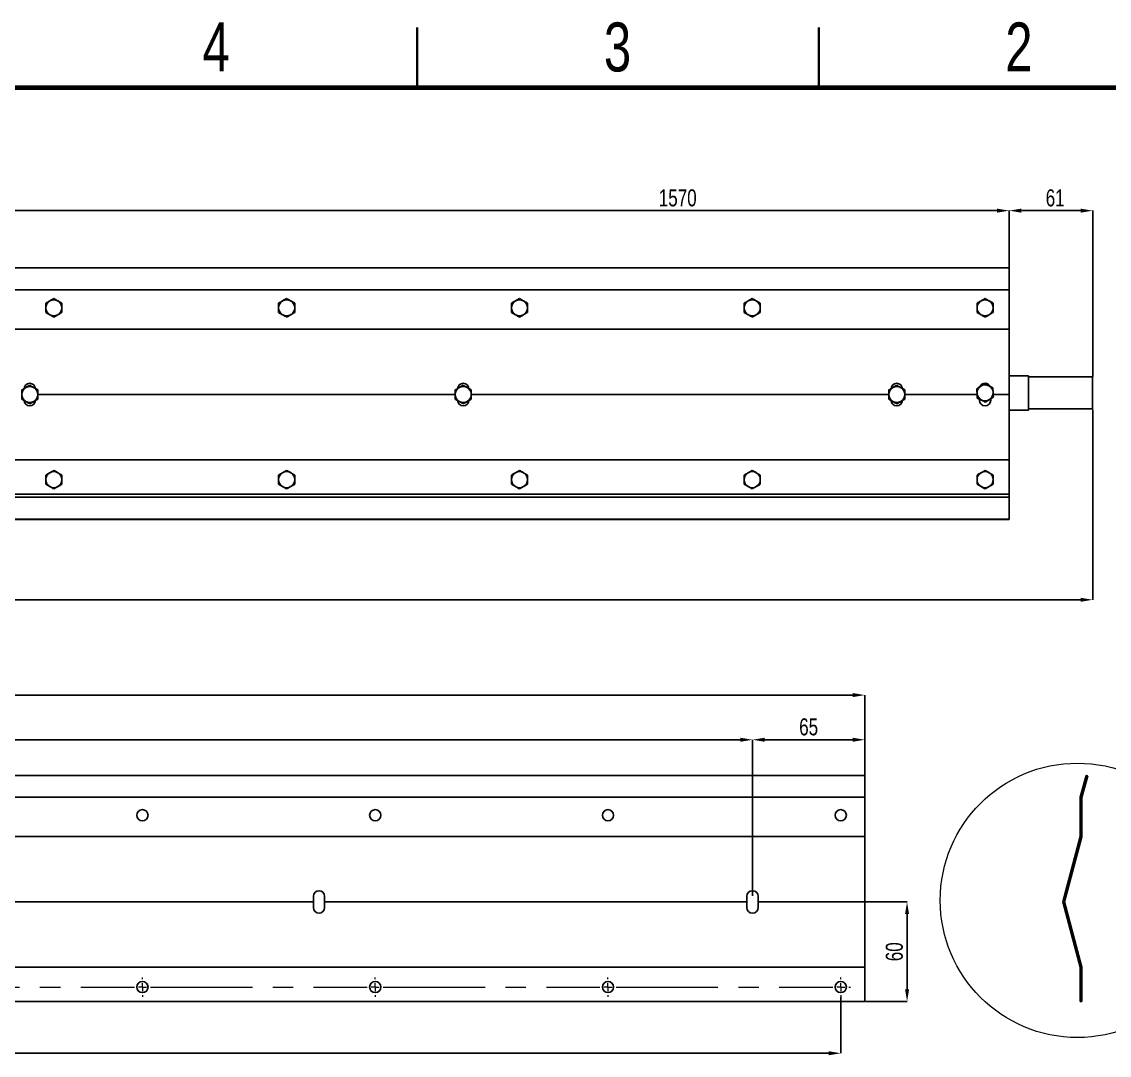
# Model space of a CAD drawing. Header units: millimetres. Extents: x -361 to 14022, y -1822 to 1455.
# Drawn here: x 3959 to 4094.5, y 164.9 to 293.6 of the extents above; entities that cross this region are included whole.
import ezdxf

# ---------------------------------------------------------------- set-up
doc = ezdxf.new("R2010")
doc.units = ezdxf.units.MM
doc.linetypes.add('CENTERX2', pattern=[20.32, 12.7, -2.54, 2.54, -2.54])
doc.styles.add('SLDTEXTSTYLE0', font='TXT', dxfattribs={"width": 0.75})
doc.dimstyles.new('SLDDIMSTYLE10', dxfattribs={"dimtxt": 2.116667, "dimasz": 1.5, "dimexe": 0, "dimexo": 0.0625, "dimgap": 0.529167, "dimtad": 1, "dimdec": 1, "dimlfac": 5, "dimrnd": 1e-09, "dimzin": 4, "dimdsep": 46, "dimtxsty": 'SLDTEXTSTYLE0', "dimsah": 1, "dimcen": 0.09, "dimadec": 0, "dimazin": 1, "dimtfac": 1, "dimtdec": 1, "dimtofl": 0, "dimtmove": 0, "dimatfit": 3, "dimfxl": 1, "dimfrac": 2, "dimtolj": 1, "dimtzin": 12, "dimarcsym": 0})
doc.dimstyles.new('SLDDIMSTYLE9', dxfattribs={"dimtxt": 2.116667, "dimasz": 1.5, "dimexe": 0, "dimexo": 0.0625, "dimgap": 0.529167, "dimtad": 1, "dimdec": 1, "dimlfac": 5, "dimrnd": 1e-09, "dimzin": 4, "dimdsep": 46, "dimtxsty": 'SLDTEXTSTYLE0', "dimsah": 1, "dimcen": 0.09, "dimadec": 0, "dimazin": 1, "dimtfac": 1, "dimtdec": 1, "dimtmove": 0, "dimatfit": 0, "dimfxl": 1, "dimfrac": 2, "dimtolj": 1, "dimtzin": 12, "dimarcsym": 0})

# ---------------------------------------------------------------- blocks, each defined once
blk = doc.blocks.new('*D132')
at = {"color": 0, "linetype": 'Continuous', "lineweight": -2, "transparency": 16777216}
for p, q in [((4082.02, 255.38), (4082.02, 270.08)), ((4090.92, 270.08), (4083.52, 270.08)), ((4092.42, 249.44), (4092.42, 270.08))]:
    blk.add_line(p, q, dxfattribs=at)
at = {"color": 0, "linetype": 'Continuous', "transparency": 16777216}
for points in [[(4083.52, 270.33), (4083.52, 269.83), (4082.02, 270.08)], [(4090.92, 270.33), (4090.92, 269.83), (4092.42, 270.08)]]:
    blk.add_solid(points, dxfattribs=at)
at = {"layer": 'Defpoints', "color": 0, "linetype": 'Continuous', "transparency": 16777216}
for p in [(4082.02, 270.08), (4082.02, 255.32), (4092.42, 249.38)]:
    blk.add_point(p, dxfattribs=at)
at = {"color": 0, "linetype": 'Continuous', "lineweight": 18, "transparency": 16777216, "insert": (4087.75, 272.73), "char_height": 2.117, "attachment_point": 2, "style": 'SLDTEXTSTYLE0'}
blk.add_mtext('\\A1;61', dxfattribs=at)
blk = doc.blocks.new('*D133')
at = {"color": 0, "linetype": 'Continuous', "lineweight": -2, "transparency": 16777216}
for p, q in [((3786.02, 263), (3786.02, 270.08)), ((3787.52, 270.08), (4080.52, 270.08)), ((4082.02, 263), (4082.02, 270.08))]:
    blk.add_line(p, q, dxfattribs=at)
at = {"color": 0, "linetype": 'Continuous', "transparency": 16777216}
for points in [[(3787.52, 270.33), (3787.52, 269.83), (3786.02, 270.08)], [(4080.52, 270.33), (4080.52, 269.83), (4082.02, 270.08)]]:
    blk.add_solid(points, dxfattribs=at)
at = {"layer": 'Defpoints', "color": 0, "linetype": 'Continuous', "transparency": 16777216}
for p in [(4082.02, 270.08), (3786.02, 262.94), (4082.02, 262.94)]:
    blk.add_point(p, dxfattribs=at)
at = {"color": 0, "linetype": 'Continuous', "lineweight": 18, "transparency": 16777216, "insert": (4040.73, 272.73), "char_height": 2.117, "attachment_point": 2, "style": 'SLDTEXTSTYLE0'}
blk.add_mtext('\\A1;1570', dxfattribs=at)
blk = doc.blocks.new('*D135')
at = {"color": 0, "linetype": 'Continuous', "lineweight": -2, "transparency": 16777216}
for p, q in [((3775.62, 245.32), (3775.62, 221.62)), ((4092.42, 245.32), (4092.42, 221.62)), ((3777.12, 221.62), (4090.92, 221.62))]:
    blk.add_line(p, q, dxfattribs=at)
at = {"color": 0, "linetype": 'Continuous', "transparency": 16777216}
for points in [[(3777.12, 221.87), (3777.12, 221.37), (3775.62, 221.62)], [(4090.92, 221.87), (4090.92, 221.37), (4092.42, 221.62)]]:
    blk.add_solid(points, dxfattribs=at)
at = {"layer": 'Defpoints', "color": 0, "linetype": 'Continuous', "transparency": 16777216}
for p in [(3775.62, 245.38), (4092.42, 245.38), (4092.42, 221.62)]:
    blk.add_point(p, dxfattribs=at)
at = {"color": 0, "linetype": 'Continuous', "lineweight": 18, "transparency": 16777216, "insert": (3928.06, 224.27), "char_height": 2.117, "attachment_point": 2, "style": 'SLDTEXTSTYLE0'}
blk.add_mtext('\\A1;1688', dxfattribs=at)
blk = doc.blocks.new('*D109')
at = {"color": 0, "linetype": 'Continuous', "lineweight": -2, "transparency": 16777216}
for p, q in [((3768.04, 192.2), (3768.04, 209.75)), ((3769.54, 209.75), (4062.54, 209.75)), ((4064.04, 192.2), (4064.04, 209.75))]:
    blk.add_line(p, q, dxfattribs=at)
at = {"color": 0, "linetype": 'Continuous', "transparency": 16777216}
for points in [[(3769.54, 210), (3769.54, 209.5), (3768.04, 209.75)], [(4062.54, 210), (4062.54, 209.5), (4064.04, 209.75)]]:
    blk.add_solid(points, dxfattribs=at)
at = {"layer": 'Defpoints', "color": 0, "linetype": 'Continuous', "transparency": 16777216}
for p in [(4064.04, 209.75), (3768.04, 192.14), (4064.04, 192.14)]:
    blk.add_point(p, dxfattribs=at)
at = {"color": 0, "linetype": 'Continuous', "lineweight": 18, "transparency": 16777216, "insert": (3907.19, 212.4), "char_height": 2.117, "attachment_point": 2, "style": 'SLDTEXTSTYLE0'}
blk.add_mtext('\\A1;1570', dxfattribs=at)
blk = doc.blocks.new('*D110')
at = {"color": 0, "linetype": 'Continuous', "lineweight": -2, "transparency": 16777216}
for p, q in [((3771.04, 172.13), (3771.04, 165.15)), ((4061.04, 172.13), (4061.04, 165.15)), ((3772.54, 165.15), (4059.54, 165.15))]:
    blk.add_line(p, q, dxfattribs=at)
at = {"color": 0, "linetype": 'Continuous', "transparency": 16777216}
for points in [[(3772.54, 165.4), (3772.54, 164.9), (3771.04, 165.15)], [(4059.54, 165.4), (4059.54, 164.9), (4061.04, 165.15)]]:
    blk.add_solid(points, dxfattribs=at)
at = {"layer": 'Defpoints', "color": 0, "linetype": 'Continuous', "transparency": 16777216}
for p in [(3771.04, 172.2), (4061.04, 172.2), (4061.04, 165.15)]:
    blk.add_point(p, dxfattribs=at)
at = {"color": 0, "linetype": 'Continuous', "lineweight": 18, "transparency": 16777216, "insert": (3911.6, 167.8), "char_height": 2.1167, "attachment_point": 2, "style": 'SLDTEXTSTYLE0'}
blk.add_mtext('\\A1;11x140=1570', dxfattribs=at)
blk = doc.blocks.new('*D113')
at = {"color": 0, "linetype": 'Continuous', "lineweight": -2, "transparency": 16777216}
for p, q in [((3782.04, 184.76), (3782.04, 204.19)), ((3783.54, 204.19), (4048.54, 204.19)), ((4050.04, 184.76), (4050.04, 204.19))]:
    blk.add_line(p, q, dxfattribs=at)
at = {"color": 0, "linetype": 'Continuous', "transparency": 16777216}
for points in [[(3783.54, 204.44), (3783.54, 203.94), (3782.04, 204.19)], [(4048.54, 204.44), (4048.54, 203.94), (4050.04, 204.19)]]:
    blk.add_solid(points, dxfattribs=at)
at = {"layer": 'Defpoints', "color": 0, "linetype": 'Continuous', "transparency": 16777216}
for p in [(4050.04, 204.19), (3782.04, 184.7), (4050.04, 184.7)]:
    blk.add_point(p, dxfattribs=at)
at = {"color": 0, "linetype": 'Continuous', "lineweight": 18, "transparency": 16777216, "insert": (3896.43, 206.84), "char_height": 2.1167, "attachment_point": 2, "style": 'SLDTEXTSTYLE0'}
blk.add_mtext('\\A1;5x288=1440', dxfattribs=at)
blk = doc.blocks.new('SW_CENTERMARKSYMBOL_0')
at = {"color": 0, "linetype": 'CENTERX2', "lineweight": 0}
for p, q in [((-86, 0), (-59, 0)), ((-57, 0), (-30, 0)), ((-28, 0), (-1, 0)), ((1, 0), (28, 0))]:
    blk.add_line(p, q, dxfattribs=at)
at = {"color": 0, "linetype": 'Continuous', "lineweight": 0}
for p, q in [((-58, 0), (-58.5, 0)), ((-58, 1), (-58, 1.2)), ((-58, 0), (-58, 0.5)), ((-58, 0), (-58, -0.5)), ((-58, 0), (-57.5, 0)), ((-29, 0), (-29.5, 0)), ((-29, 1), (-29, 1.2)), ((-29, 0), (-29, 0.5)), ((-29, 0), (-29, -0.5)), ((-29, 0), (-28.5, 0)), ((0, 0), (-0.5, 0)), ((0, 1), (0, 1.2)), ((0, 0), (0, 0.5)), ((0, 0), (0, -0.5)), ((0, 0), (0.5, 0)), ((29, 0), (28.5, 0)), ((29, 1), (29, 1.2)), ((29, 0), (29, 0.5)), ((29, 0), (29, -0.5)), ((29, 0), (29.5, 0)), ((30, 0), (30.2, 0)), ((-58, -1), (-58, -1.2)), ((-29, -1), (-29, -1.2)), ((0, -1), (0, -1.2)), ((29, -1), (29, -1.2))]:
    blk.add_line(p, q, dxfattribs=at)
blk = doc.blocks.new('*D151')
at = {"color": 0, "linetype": 'Continuous', "lineweight": -2, "transparency": 16777216}
for p, q in [((4050.04, 184.76), (4050.04, 204.19)), ((4051.54, 204.19), (4062.54, 204.19)), ((4064.04, 185.98), (4064.04, 204.19))]:
    blk.add_line(p, q, dxfattribs=at)
at = {"color": 0, "linetype": 'Continuous', "transparency": 16777216}
for points in [[(4051.54, 204.44), (4051.54, 203.94), (4050.04, 204.19)], [(4062.54, 204.44), (4062.54, 203.94), (4064.04, 204.19)]]:
    blk.add_solid(points, dxfattribs=at)
at = {"layer": 'Defpoints', "color": 0, "linetype": 'Continuous', "transparency": 16777216}
for p in [(4064.04, 204.19), (4064.04, 185.92), (4050.04, 184.7)]:
    blk.add_point(p, dxfattribs=at)
at = {"color": 0, "linetype": 'Continuous', "lineweight": 18, "transparency": 16777216, "insert": (4057.04, 205.78), "char_height": 2.117, "attachment_point": 5, "style": 'SLDTEXTSTYLE0'}
blk.add_mtext('\\A1;65', dxfattribs=at)
blk = doc.blocks.new('*D153')
at = {"color": 0, "linetype": 'Continuous', "lineweight": -2, "transparency": 16777216}
for p, q in [((4064.11, 183.99), (4069.3, 183.99)), ((4069.3, 182.49), (4069.3, 173.09)), ((4064.11, 171.59), (4069.3, 171.59))]:
    blk.add_line(p, q, dxfattribs=at)
at = {"color": 0, "linetype": 'Continuous', "transparency": 16777216}
for points in [[(4069.05, 182.49), (4069.55, 182.49), (4069.3, 183.99)], [(4069.05, 173.09), (4069.55, 173.09), (4069.3, 171.59)]]:
    blk.add_solid(points, dxfattribs=at)
at = {"layer": 'Defpoints', "color": 0, "linetype": 'Continuous', "transparency": 16777216}
for p in [(4064.04, 183.99), (4064.04, 171.59), (4069.3, 171.59)]:
    blk.add_point(p, dxfattribs=at)
at = {"color": 0, "linetype": 'Continuous', "lineweight": 18, "transparency": 16777216, "insert": (4067.72, 177.79), "char_height": 2.117, "attachment_point": 5, "rotation": 90, "style": 'SLDTEXTSTYLE0'}
blk.add_mtext('\\A1;60', dxfattribs=at)

msp = doc.modelspace()

# ---------------------------------------------------------------- linework, layer by layer
at = {"color": 7, "linetype": 'Continuous', "lineweight": 35}
for p, q in [((4008.293202, 285.397813), (4008.293202, 292.897813)), ((4058.293202, 285.397813), (4058.293202, 292.897813))]:
    msp.add_line(p, q, dxfattribs=at)
at = {"color": 7, "linetype": 'Continuous', "lineweight": 70}
msp.add_line((3758.293202, 285.397813), (4158.293202, 285.397813), dxfattribs=at)
at = {"color": 7, "linetype": 'Continuous', "lineweight": 25}
for p, q in [((3786.016991, 262.938304), (4082.016991, 262.938304)), ((4082.016991, 260.233712), (4082.016991, 262.938304)), ((3786.016991, 260.233712), (4082.016991, 260.233712)), ((4082.016991, 255.321061), (4082.016991, 260.233712)), ((3963.016991, 259.134823), (3962.516991, 258.846148)), ((3964.016991, 258.557472), (3963.516991, 258.846148)), ((3992.016991, 259.134823), (3991.516991, 258.846148)), ((3993.016991, 258.557472), (3992.516991, 258.846148)), ((4021.016991, 259.134823), (4020.516991, 258.846148)), ((4022.016991, 258.557472), (4021.516991, 258.846148)), ((4050.016991, 259.134823), (4049.516991, 258.846148)), ((4051.016991, 258.557472), (4050.516991, 258.846148)), ((4079.016991, 259.134823), (4078.516991, 258.846148)), ((4080.016991, 258.557472), (4079.516991, 258.846148)), ((3962.016991, 257.402772), (3962.516991, 257.114097)), ((3991.016991, 257.402772), (3991.516991, 257.114097)), ((4020.016991, 257.402772), (4020.516991, 257.114097)), ((4049.016991, 257.402772), (4049.516991, 257.114097)), ((4078.016991, 257.402772), (4078.516991, 257.114097)), ((3963.016991, 256.825422), (3963.516991, 257.114097)), ((3992.016991, 256.825422), (3992.516991, 257.114097)), ((4021.016991, 256.825422), (4021.516991, 257.114097)), ((4050.016991, 256.825422), (4050.516991, 257.114097)), ((4079.016991, 256.825422), (4079.516991, 257.114097)), ((3786.016991, 255.321061), (4082.016991, 255.321061)), ((4082.016991, 247.180122), (4082.016991, 255.321061)), ((4084.416991, 249.510122), (4082.016991, 249.510122)), ((4084.416991, 249.510122), (4084.416991, 245.250122)), ((4092.416991, 249.380122), (4084.416991, 249.380122)), ((4092.416991, 249.380122), (4092.416991, 245.380122)), ((3960.016991, 248.334823), (3959.516991, 248.046148)), ((3961.016991, 247.757472), (3960.516991, 248.046148)), ((4014.016991, 248.334823), (4013.516991, 248.046148)), ((4015.016991, 247.757472), (4014.516991, 248.046148)), ((4068.016991, 248.334823), (4067.516991, 248.046148)), ((4069.016991, 247.757472), (4068.516991, 248.046148)), ((4078.953219, 248.53306), (4078.469925, 248.217212)), ((4079.983579, 248.01182), (4079.468399, 248.27244)), ((3959.016991, 246.602772), (3959.516991, 246.314097)), ((3961.016991, 247.180122), (4013.016991, 247.180122)), ((4013.016991, 246.602772), (4013.516991, 246.314097)), ((4015.016991, 247.180122), (4067.016991, 247.180122)), ((4067.016991, 246.602772), (4067.516991, 246.314097)), ((4069.016991, 247.180122), (4078.026525, 247.180122)), ((4078.050403, 246.748425), (4078.565583, 246.487804)), ((4078.316991, 246.613563), (4078.316991, 246.480122)), ((4079.716991, 246.480122), (4079.716991, 246.64298)), ((4080.029582, 247.180122), (4082.016991, 247.180122)), ((4082.016991, 239.039183), (4082.016991, 247.180122)), ((3960.016991, 246.025422), (3960.516991, 246.314097)), ((4014.016991, 246.025422), (4014.516991, 246.314097)), ((4068.016991, 246.025422), (4068.516991, 246.314097)), ((4079.080763, 246.227184), (4079.564057, 246.543033)), ((4082.016991, 245.250122), (4084.416991, 245.250122)), ((4084.416991, 245.380122), (4092.416991, 245.380122)), ((3786.016991, 239.039183), (4082.016991, 239.039183)), ((4082.016991, 234.780122), (4082.016991, 239.039183)), ((3963.016991, 237.734823), (3962.516991, 237.446148)), ((3964.016991, 237.157472), (3963.516991, 237.446148)), ((3992.016991, 237.734823), (3991.516991, 237.446148)), ((3993.016991, 237.157472), (3992.516991, 237.446148)), ((4021.016991, 237.734823), (4020.516991, 237.446148)), ((4022.016991, 237.157472), (4021.516991, 237.446148)), ((4050.016991, 237.734823), (4049.516991, 237.446148)), ((4051.016991, 237.157472), (4050.516991, 237.446148)), ((4079.016991, 237.734823), (4078.516991, 237.446148)), ((4080.016991, 237.157472), (4079.516991, 237.446148)), ((3962.016991, 236.002772), (3962.516991, 235.714097)), ((3963.016991, 235.425422), (3963.516991, 235.714097)), ((3991.016991, 236.002772), (3991.516991, 235.714097)), ((3992.016991, 235.425422), (3992.516991, 235.714097)), ((4020.016991, 236.002772), (4020.516991, 235.714097)), ((4021.016991, 235.425422), (4021.516991, 235.714097)), ((4049.016991, 236.002772), (4049.516991, 235.714097)), ((4050.016991, 235.425422), (4050.516991, 235.714097)), ((4078.016991, 236.002772), (4078.516991, 235.714097)), ((4079.016991, 235.425422), (4079.516991, 235.714097)), ((3786.016991, 234.780122), (4082.016991, 234.780122)), ((3786.016991, 234.380122), (4082.016991, 234.380122)), ((4082.016991, 234.380122), (4082.016991, 234.780122)), ((4082.016991, 231.67553), (4082.016991, 234.380122)), ((3786.016991, 231.67553), (4082.016991, 231.67553)), ((4082.016991, 231.62194), (4082.016991, 231.67553)), ((3786.016991, 231.62194), (4082.016991, 231.62194)), ((3768.044908, 199.7535), (4064.044912, 199.7535)), ((4064.044912, 197.04888), (4064.044912, 199.7535)), ((4090.881041, 197.04888), (4091.605833, 199.7535)), ((4091.805724, 199.700094), (4091.080931, 196.995474)), ((4091.605833, 199.7535), (4091.805724, 199.700094)), ((3768.044908, 197.04888), (4064.044912, 197.04888)), ((4064.044912, 192.136313), (4064.044912, 197.04888)), ((4090.881041, 192.136313), (4090.881041, 197.04888)), ((4091.080931, 196.995474), (4091.080931, 192.10961)), ((3768.044908, 192.136313), (4064.044912, 192.136313)), ((4064.044912, 183.994986), (4064.044912, 192.136313)), ((4088.700179, 183.994986), (4090.881041, 192.136313)), ((4091.080931, 192.10961), (4088.906935, 183.994986)), ((3995.344914, 183.994986), (3995.344914, 184.695364)), ((3996.744914, 184.695364), (3996.744914, 183.994986)), ((4049.344912, 184.695364), (4049.344912, 183.994986)), ((4050.744911, 183.994986), (4050.744911, 184.695364)), ((3942.744906, 183.994986), (3995.344914, 183.994986)), ((3995.344914, 183.29537), (3995.344914, 183.994986)), ((3996.744914, 183.994986), (3996.744914, 183.29537)), ((3996.744914, 183.994986), (4049.344912, 183.994986)), ((4049.344912, 183.994986), (4049.344912, 183.29537)), ((4050.744911, 183.29537), (4050.744911, 183.994986)), ((4050.744911, 183.994986), (4060.344912, 183.994986)), ((4060.344912, 183.994986), (4064.044912, 183.994986)), ((4064.044912, 175.854422), (4064.044912, 183.994986)), ((4090.881041, 175.854422), (4088.700179, 183.994986)), ((4088.906935, 183.994986), (4091.080931, 175.880362)), ((3768.044908, 175.854422), (4064.044912, 175.854422)), ((4064.044912, 171.594931), (4064.044912, 175.854422)), ((4090.881041, 171.594931), (4090.881041, 175.854422)), ((4091.080931, 175.880362), (4091.080931, 171.594931)), ((3768.044908, 171.594931), (4064.044912, 171.594931)), ((4091.080931, 171.594931), (4090.881041, 171.594931))]:
    msp.add_line(p, q, dxfattribs=at)
at = {"color": 7, "linetype": 'Continuous', "lineweight": 18}
msp.add_circle((4090.520585, 184.192082), 17.082668, dxfattribs=at)
at = {"color": 7, "linetype": 'Continuous', "lineweight": 25}
for centre in [(3974.044912, 194.79514), (4003.044912, 194.79514), (4032.044912, 194.79514), (4061.044912, 194.79514), (3974.044912, 173.39514), (4003.044912, 173.39514), (4032.044912, 173.39514), (4061.044912, 173.39514)]:
    msp.add_circle(centre, 0.7, dxfattribs=at)
for centre, radius, start, end in [((3963.016991, 257.980122), 1, 120, 180), ((3963.016991, 257.980122), 1, 60, 120), ((3963.016991, 257.980122), 1, 0, 60), ((3992.016991, 257.980122), 1, 120, 180), ((3992.016991, 257.980122), 1, 60, 120), ((3992.016991, 257.980122), 1, 0, 60), ((4021.016991, 257.980122), 1, 120, 180), ((4021.016991, 257.980122), 1, 60, 120), ((4021.016991, 257.980122), 1, 0, 60), ((4050.016991, 257.980122), 1, 120, 180), ((4050.016991, 257.980122), 1, 60, 120), ((4050.016991, 257.980122), 1, 0, 60), ((4079.016991, 257.980122), 1, 120, 180), ((4079.016991, 257.980122), 1, 60, 120), ((4079.016991, 257.980122), 1, 0, 60), ((3963.016991, 257.980122), 1, 180, 240), ((3963.016991, 257.980122), 1, 300, 0), ((3992.016991, 257.980122), 1, 180, 240), ((3992.016991, 257.980122), 1, 300, 0), ((4021.016991, 257.980122), 1, 180, 240), ((4021.016991, 257.980122), 1, 300, 0), ((4050.016991, 257.980122), 1, 180, 240), ((4050.016991, 257.980122), 1, 300, 0), ((4079.016991, 257.980122), 1, 180, 240), ((4079.016991, 257.980122), 1, 300, 0), ((3963.016991, 257.980122), 1, 240, 300), ((3992.016991, 257.980122), 1, 240, 300), ((4021.016991, 257.980122), 1, 240, 300), ((4050.016991, 257.980122), 1, 240, 300), ((4079.016991, 257.980122), 1, 240, 300), ((3960.016991, 247.180122), 1, 120, 180), ((3960.016991, 247.880122), 0.7, 0, 180), ((3960.016991, 247.180122), 1, 60, 120), ((3960.016991, 247.180122), 1, 360, 60), ((4014.016991, 247.180122), 1, 120, 180), ((4014.016991, 247.880122), 0.7, 0, 180), ((4014.016991, 247.180122), 1, 60, 120), ((4014.016991, 247.180122), 1, 360, 60), ((4068.016991, 247.180122), 1, 120, 180), ((4068.016991, 247.880122), 0.7, 0, 180), ((4068.016991, 247.180122), 1, 60, 120), ((4068.016991, 247.180122), 1, 360, 60), ((4079.016991, 247.380122), 1, 123.16597483, 183.16597483), ((4079.016991, 247.880122), 0.7, 26.62962508, 149.13270842), ((4079.016991, 247.380122), 1, 63.16597483, 123.16597483), ((4079.016991, 247.380122), 1, 3.16597483, 63.16597483), ((3960.016991, 247.180122), 1, 180, 240), ((3960.016991, 247.180122), 1, 300, 360), ((4014.016991, 247.180122), 1, 180, 240), ((4014.016991, 247.180122), 1, 300, 360), ((4068.016991, 247.180122), 1, 180, 240), ((4068.016991, 247.180122), 1, 300, 360), ((4079.016991, 247.380122), 1, 183.16597483, 243.16597483), ((4079.016991, 247.380122), 1, 303.16597483, 3.16597483), ((3960.016991, 246.480122), 0.7, 180, 0), ((3960.016991, 247.180122), 1, 240, 300), ((4014.016991, 246.480122), 0.7, 180, 360), ((4014.016991, 247.180122), 1, 240, 300), ((4068.016991, 246.480122), 0.7, 180, 0), ((4068.016991, 247.180122), 1, 240, 300), ((4079.016991, 246.480122), 0.7, 180, 0), ((4079.016991, 247.380122), 1, 243.16597483, 303.16597483), ((3963.016991, 236.580122), 1, 120, 180), ((3963.016991, 236.580122), 1, 60, 120), ((3963.016991, 236.580122), 1, 0, 60), ((3992.016991, 236.580122), 1, 120, 180), ((3992.016991, 236.580122), 1, 60, 120), ((3992.016991, 236.580122), 1, 0, 60), ((4021.016991, 236.580122), 1, 120, 180), ((4021.016991, 236.580122), 1, 60, 120), ((4021.016991, 236.580122), 1, 0, 60), ((4050.016991, 236.580122), 1, 120, 180), ((4050.016991, 236.580122), 1, 60, 120), ((4050.016991, 236.580122), 1, 0, 60), ((4079.016991, 236.580122), 1, 120, 180), ((4079.016991, 236.580122), 1, 60, 120), ((4079.016991, 236.580122), 1, 0, 60), ((3963.016991, 236.580122), 1, 180, 240), ((3963.016991, 236.580122), 1, 240, 300), ((3963.016991, 236.580122), 1, 300, 0), ((3992.016991, 236.580122), 1, 180, 240), ((3992.016991, 236.580122), 1, 240, 300), ((3992.016991, 236.580122), 1, 300, 0), ((4021.016991, 236.580122), 1, 180, 240), ((4021.016991, 236.580122), 1, 240, 300), ((4021.016991, 236.580122), 1, 300, 0), ((4050.016991, 236.580122), 1, 180, 240), ((4050.016991, 236.580122), 1, 240, 300), ((4050.016991, 236.580122), 1, 300, 0), ((4079.016991, 236.580122), 1, 180, 240), ((4079.016991, 236.580122), 1, 240, 300), ((4079.016991, 236.580122), 1, 300, 0), ((3996.044912, 184.69514), 0.7, 0, 180), ((4050.044912, 184.69514), 0.7, 0, 180), ((3996.044912, 183.29514), 0.7, 180, 0), ((4050.044912, 183.29514), 0.7, 180, 0)]:
    msp.add_arc(centre, radius, start, end, dxfattribs=at)
for points, knots in [([(3962.516991, 258.846148), (3962.505138, 258.839304), (3962.336294, 258.741822), (3962.170835, 258.646294), (3962.016991, 258.557472)], [0, 0, 0, 0, 0.0702005767, 1, 1, 1, 1]), ([(3963.516991, 258.846148), (3963.505138, 258.852991), (3963.336294, 258.950473), (3963.170835, 259.046001), (3963.016991, 259.134823)], [0, 0, 0, 0, 0.0702005767, 1, 1, 1, 1]), ([(3991.516991, 258.846148), (3991.505138, 258.839304), (3991.336294, 258.741822), (3991.170835, 258.646294), (3991.016991, 258.557472)], [0, 0, 0, 0, 0.0702005767, 1, 1, 1, 1]), ([(3992.516991, 258.846148), (3992.505138, 258.852991), (3992.336294, 258.950473), (3992.170835, 259.046001), (3992.016991, 259.134823)], [0, 0, 0, 0, 0.0702005767, 1, 1, 1, 1]), ([(4020.516991, 258.846148), (4020.505138, 258.839304), (4020.336294, 258.741822), (4020.170835, 258.646294), (4020.016991, 258.557472)], [0, 0, 0, 0, 0.0702005767, 1, 1, 1, 1]), ([(4021.516991, 258.846148), (4021.505138, 258.852991), (4021.336294, 258.950473), (4021.170835, 259.046001), (4021.016991, 259.134823)], [0, 0, 0, 0, 0.0702005767, 1, 1, 1, 1]), ([(4049.516991, 258.846148), (4049.505138, 258.839304), (4049.336294, 258.741822), (4049.170835, 258.646294), (4049.016991, 258.557472)], [0, 0, 0, 0, 0.0702005767, 1, 1, 1, 1]), ([(4050.516991, 258.846148), (4050.505138, 258.852991), (4050.336294, 258.950473), (4050.170835, 259.046001), (4050.016991, 259.134823)], [0, 0, 0, 0, 0.0702005767, 1, 1, 1, 1]), ([(4078.516991, 258.846148), (4078.505138, 258.839304), (4078.336294, 258.741822), (4078.170835, 258.646294), (4078.016991, 258.557472)], [0, 0, 0, 0, 0.0702005767, 1, 1, 1, 1]), ([(4079.516991, 258.846148), (4079.505138, 258.852991), (4079.336294, 258.950473), (4079.170835, 259.046001), (4079.016991, 259.134823)], [0, 0, 0, 0, 0.0702005767, 1, 1, 1, 1]), ([(3962.016991, 258.557472), (3962.016991, 258.517806), (3962.016991, 258.329815), (3962.016991, 258.134347), (3962.016991, 257.980122)], [0, 0, 0, 0, 0.2110007622, 1, 1, 1, 1]), ([(3962.016991, 257.980122), (3962.016991, 257.934829), (3962.016991, 257.73947), (3962.016991, 257.549046), (3962.016991, 257.402772)], [0, 0, 0, 0, 0.2318492728, 1, 1, 1, 1]), ([(3963.516991, 257.114097), (3963.528844, 257.12094), (3963.697688, 257.218422), (3963.863147, 257.31395), (3964.016991, 257.402772)], [0, 0, 0, 0, 0.0702005767, 1, 1, 1, 1]), ([(3964.016991, 257.980122), (3964.016991, 258.134347), (3964.016991, 258.329815), (3964.016991, 258.517806), (3964.016991, 258.557472)], [0, 0, 0, 0, 0.7889992378, 1, 1, 1, 1]), ([(3964.016991, 257.402772), (3964.016991, 257.549046), (3964.016991, 257.73947), (3964.016991, 257.934829), (3964.016991, 257.980122)], [0, 0, 0, 0, 0.7681507272, 1, 1, 1, 1]), ([(3991.016991, 258.557472), (3991.016991, 258.517806), (3991.016991, 258.329815), (3991.016991, 258.134347), (3991.016991, 257.980122)], [0, 0, 0, 0, 0.2110007622, 1, 1, 1, 1]), ([(3991.016991, 257.980122), (3991.016991, 257.934829), (3991.016991, 257.73947), (3991.016991, 257.549046), (3991.016991, 257.402772)], [0, 0, 0, 0, 0.2318492728, 1, 1, 1, 1]), ([(3992.516991, 257.114097), (3992.528844, 257.12094), (3992.697688, 257.218422), (3992.863147, 257.31395), (3993.016991, 257.402772)], [0, 0, 0, 0, 0.0702005767, 1, 1, 1, 1]), ([(3993.016991, 257.980122), (3993.016991, 258.134347), (3993.016991, 258.329815), (3993.016991, 258.517806), (3993.016991, 258.557472)], [0, 0, 0, 0, 0.7889992378, 1, 1, 1, 1]), ([(3993.016991, 257.402772), (3993.016991, 257.549046), (3993.016991, 257.73947), (3993.016991, 257.934829), (3993.016991, 257.980122)], [0, 0, 0, 0, 0.7681507272, 1, 1, 1, 1]), ([(4020.016991, 258.557472), (4020.016991, 258.517806), (4020.016991, 258.329815), (4020.016991, 258.134347), (4020.016991, 257.980122)], [0, 0, 0, 0, 0.2110007622, 1, 1, 1, 1]), ([(4020.016991, 257.980122), (4020.016991, 257.934829), (4020.016991, 257.73947), (4020.016991, 257.549046), (4020.016991, 257.402772)], [0, 0, 0, 0, 0.2318492728, 1, 1, 1, 1]), ([(4021.516991, 257.114097), (4021.528844, 257.12094), (4021.697688, 257.218422), (4021.863147, 257.31395), (4022.016991, 257.402772)], [0, 0, 0, 0, 0.0702005767, 1, 1, 1, 1]), ([(4022.016991, 257.980122), (4022.016991, 258.134347), (4022.016991, 258.329815), (4022.016991, 258.517806), (4022.016991, 258.557472)], [0, 0, 0, 0, 0.7889992378, 1, 1, 1, 1]), ([(4022.016991, 257.402772), (4022.016991, 257.549046), (4022.016991, 257.73947), (4022.016991, 257.934829), (4022.016991, 257.980122)], [0, 0, 0, 0, 0.7681507272, 1, 1, 1, 1]), ([(4049.016991, 258.557472), (4049.016991, 258.517806), (4049.016991, 258.329815), (4049.016991, 258.134347), (4049.016991, 257.980122)], [0, 0, 0, 0, 0.2110007622, 1, 1, 1, 1]), ([(4049.016991, 257.980122), (4049.016991, 257.934829), (4049.016991, 257.73947), (4049.016991, 257.549046), (4049.016991, 257.402772)], [0, 0, 0, 0, 0.2318492728, 1, 1, 1, 1]), ([(4050.516991, 257.114097), (4050.528844, 257.12094), (4050.697688, 257.218422), (4050.863147, 257.31395), (4051.016991, 257.402772)], [0, 0, 0, 0, 0.0702005767, 1, 1, 1, 1]), ([(4051.016991, 257.980122), (4051.016991, 258.134347), (4051.016991, 258.329815), (4051.016991, 258.517806), (4051.016991, 258.557472)], [0, 0, 0, 0, 0.7889992378, 1, 1, 1, 1]), ([(4051.016991, 257.402772), (4051.016991, 257.549046), (4051.016991, 257.73947), (4051.016991, 257.934829), (4051.016991, 257.980122)], [0, 0, 0, 0, 0.7681507272, 1, 1, 1, 1]), ([(4078.016991, 258.557472), (4078.016991, 258.517806), (4078.016991, 258.329815), (4078.016991, 258.134347), (4078.016991, 257.980122)], [0, 0, 0, 0, 0.2110007622, 1, 1, 1, 1]), ([(4078.016991, 257.980122), (4078.016991, 257.934829), (4078.016991, 257.73947), (4078.016991, 257.549046), (4078.016991, 257.402772)], [0, 0, 0, 0, 0.2318492728, 1, 1, 1, 1]), ([(4079.516991, 257.114097), (4079.528844, 257.12094), (4079.697688, 257.218422), (4079.863147, 257.31395), (4080.016991, 257.402772)], [0, 0, 0, 0, 0.0702005767, 1, 1, 1, 1]), ([(4080.016991, 257.980122), (4080.016991, 258.134347), (4080.016991, 258.329815), (4080.016991, 258.517806), (4080.016991, 258.557472)], [0, 0, 0, 0, 0.7889992378, 1, 1, 1, 1]), ([(4080.016991, 257.402772), (4080.016991, 257.549046), (4080.016991, 257.73947), (4080.016991, 257.934829), (4080.016991, 257.980122)], [0, 0, 0, 0, 0.7681507272, 1, 1, 1, 1]), ([(3962.516991, 257.114097), (3962.528844, 257.107254), (3962.697688, 257.009771), (3962.863147, 256.914243), (3963.016991, 256.825422)], [0, 0, 0, 0, 0.0702005767, 1, 1, 1, 1]), ([(3991.516991, 257.114097), (3991.528844, 257.107254), (3991.697688, 257.009771), (3991.863147, 256.914243), (3992.016991, 256.825422)], [0, 0, 0, 0, 0.0702005767, 1, 1, 1, 1]), ([(4020.516991, 257.114097), (4020.528844, 257.107254), (4020.697688, 257.009771), (4020.863147, 256.914243), (4021.016991, 256.825422)], [0, 0, 0, 0, 0.0702005767, 1, 1, 1, 1]), ([(4049.516991, 257.114097), (4049.528844, 257.107254), (4049.697688, 257.009771), (4049.863147, 256.914243), (4050.016991, 256.825422)], [0, 0, 0, 0, 0.0702005767, 1, 1, 1, 1]), ([(4078.516991, 257.114097), (4078.528844, 257.107254), (4078.697688, 257.009771), (4078.863147, 256.914243), (4079.016991, 256.825422)], [0, 0, 0, 0, 0.0702005767, 1, 1, 1, 1]), ([(3959.516991, 248.046148), (3959.505138, 248.039304), (3959.336294, 247.941822), (3959.170835, 247.846294), (3959.016991, 247.757472)], [0, 0, 0, 0, 0.0702005767, 1, 1, 1, 1]), ([(3960.516991, 248.046148), (3960.505138, 248.052991), (3960.336294, 248.150473), (3960.170835, 248.246001), (3960.016991, 248.334823)], [0, 0, 0, 0, 0.07020057671, 1, 1, 1, 1]), ([(4013.516991, 248.046148), (4013.505138, 248.039304), (4013.336294, 247.941822), (4013.170835, 247.846294), (4013.016991, 247.757472)], [0, 0, 0, 0, 0.0702005767, 1, 1, 1, 1]), ([(4014.516991, 248.046148), (4014.505138, 248.052991), (4014.336294, 248.150473), (4014.170835, 248.246001), (4014.016991, 248.334823)], [0, 0, 0, 0, 0.07020057671, 1, 1, 1, 1]), ([(4067.516991, 248.046148), (4067.505138, 248.039304), (4067.336294, 247.941822), (4067.170835, 247.846294), (4067.016991, 247.757472)], [0, 0, 0, 0, 0.0702005767, 1, 1, 1, 1]), ([(4068.516991, 248.046148), (4068.505138, 248.052991), (4068.336294, 248.150473), (4068.170835, 248.246001), (4068.016991, 248.334823)], [0, 0, 0, 0, 0.07020057671, 1, 1, 1, 1]), ([(4078.469925, 248.217212), (4078.458468, 248.209724), (4078.295265, 248.103066), (4078.135334, 247.998545), (4077.986631, 247.901363)], [0, 0, 0, 0, 0.0702005767, 1, 1, 1, 1]), ([(4079.468399, 248.27244), (4079.456186, 248.278618), (4079.282215, 248.366627), (4079.111733, 248.452871), (4078.953219, 248.53306)], [0, 0, 0, 0, 0.0702005767, 1, 1, 1, 1]), ([(4080.015465, 247.435351), (4080.006947, 247.58934), (4079.996152, 247.78451), (4079.985769, 247.972214), (4079.983579, 248.01182)], [0, 0, 0, 0, 0.7889992377, 1, 1, 1, 1]), ([(3959.016991, 247.757472), (3959.016991, 247.717806), (3959.016991, 247.529815), (3959.016991, 247.334347), (3959.016991, 247.180122)], [0, 0, 0, 0, 0.2110007622, 1, 1, 1, 1]), ([(3959.016991, 247.180122), (3959.016991, 247.134829), (3959.016991, 246.93947), (3959.016991, 246.749046), (3959.016991, 246.602772)], [0, 0, 0, 0, 0.2318492728, 1, 1, 1, 1]), ([(3960.516991, 246.314097), (3960.528844, 246.32094), (3960.697688, 246.418422), (3960.863147, 246.51395), (3961.016991, 246.602772)], [0, 0, 0, 0, 0.0702005767, 1, 1, 1, 1]), ([(3961.016991, 247.180122), (3961.016991, 247.334347), (3961.016991, 247.529815), (3961.016991, 247.717806), (3961.016991, 247.757472)], [0, 0, 0, 0, 0.7889992377, 1, 1, 1, 1]), ([(3961.016991, 246.602772), (3961.016991, 246.749046), (3961.016991, 246.93947), (3961.016991, 247.134829), (3961.016991, 247.180122)], [0, 0, 0, 0, 0.7681507276, 1, 1, 1, 1]), ([(4013.016991, 247.757472), (4013.016991, 247.717806), (4013.016991, 247.529815), (4013.016991, 247.334347), (4013.016991, 247.180122)], [0, 0, 0, 0, 0.2110007622, 1, 1, 1, 1]), ([(4013.016991, 247.180122), (4013.016991, 247.134829), (4013.016991, 246.93947), (4013.016991, 246.749046), (4013.016991, 246.602772)], [0, 0, 0, 0, 0.2318492728, 1, 1, 1, 1]), ([(4014.516991, 246.314097), (4014.528844, 246.32094), (4014.697688, 246.418422), (4014.863147, 246.51395), (4015.016991, 246.602772)], [0, 0, 0, 0, 0.0702005767, 1, 1, 1, 1]), ([(4015.016991, 247.180122), (4015.016991, 247.334347), (4015.016991, 247.529815), (4015.016991, 247.717806), (4015.016991, 247.757472)], [0, 0, 0, 0, 0.7889992377, 1, 1, 1, 1]), ([(4015.016991, 246.602772), (4015.016991, 246.749046), (4015.016991, 246.93947), (4015.016991, 247.134829), (4015.016991, 247.180122)], [0, 0, 0, 0, 0.7681507276, 1, 1, 1, 1]), ([(4067.016991, 247.757472), (4067.016991, 247.717806), (4067.016991, 247.529815), (4067.016991, 247.334347), (4067.016991, 247.180122)], [0, 0, 0, 0, 0.2110007622, 1, 1, 1, 1]), ([(4067.016991, 247.180122), (4067.016991, 247.134829), (4067.016991, 246.93947), (4067.016991, 246.749046), (4067.016991, 246.602772)], [0, 0, 0, 0, 0.2318492728, 1, 1, 1, 1]), ([(4068.516991, 246.314097), (4068.528844, 246.32094), (4068.697688, 246.418422), (4068.863147, 246.51395), (4069.016991, 246.602772)], [0, 0, 0, 0, 0.0702005767, 1, 1, 1, 1]), ([(4069.016991, 247.180122), (4069.016991, 247.334347), (4069.016991, 247.529815), (4069.016991, 247.717806), (4069.016991, 247.757472)], [0, 0, 0, 0, 0.7889992377, 1, 1, 1, 1]), ([(4069.016991, 246.602772), (4069.016991, 246.749046), (4069.016991, 246.93947), (4069.016991, 247.134829), (4069.016991, 247.180122)], [0, 0, 0, 0, 0.7681507276, 1, 1, 1, 1]), ([(4077.986631, 247.901363), (4077.988822, 247.861757), (4077.999204, 247.674053), (4078.01, 247.478883), (4078.018517, 247.324894)], [0, 0, 0, 0, 0.2110007622, 1, 1, 1, 1]), ([(4078.018517, 247.324894), (4078.021019, 247.279669), (4078.031808, 247.084609), (4078.042325, 246.894476), (4078.050403, 246.748425)], [0, 0, 0, 0, 0.23184927277, 1, 1, 1, 1]), ([(4079.564057, 246.543033), (4079.575514, 246.55052), (4079.738717, 246.657179), (4079.898647, 246.761699), (4080.047351, 246.858882)], [0, 0, 0, 0, 0.0702005767, 1, 1, 1, 1]), ([(4080.047351, 246.858882), (4080.039272, 247.004933), (4080.028756, 247.195066), (4080.017966, 247.390126), (4080.015465, 247.435351)], [0, 0, 0, 0, 0.7681507276, 1, 1, 1, 1]), ([(3959.516991, 246.314097), (3959.528844, 246.307254), (3959.697688, 246.209771), (3959.863147, 246.114243), (3960.016991, 246.025422)], [0, 0, 0, 0, 0.0702005767, 1, 1, 1, 1]), ([(4013.516991, 246.314097), (4013.528844, 246.307254), (4013.697688, 246.209771), (4013.863147, 246.114243), (4014.016991, 246.025422)], [0, 0, 0, 0, 0.0702005767, 1, 1, 1, 1]), ([(4067.516991, 246.314097), (4067.528844, 246.307254), (4067.697688, 246.209771), (4067.863147, 246.114243), (4068.016991, 246.025422)], [0, 0, 0, 0, 0.0702005767, 1, 1, 1, 1]), ([(4078.565583, 246.487804), (4078.577796, 246.481626), (4078.751767, 246.393618), (4078.922249, 246.307374), (4079.080763, 246.227184)], [0, 0, 0, 0, 0.07020057671, 1, 1, 1, 1]), ([(3962.516991, 237.446148), (3962.505138, 237.439304), (3962.336294, 237.341822), (3962.170835, 237.246294), (3962.016991, 237.157472)], [0, 0, 0, 0, 0.0702005767, 1, 1, 1, 1]), ([(3962.016991, 237.157472), (3962.016991, 237.117806), (3962.016991, 236.929815), (3962.016991, 236.734347), (3962.016991, 236.580122)], [0, 0, 0, 0, 0.21100076219, 1, 1, 1, 1]), ([(3963.516991, 237.446148), (3963.505138, 237.452991), (3963.336294, 237.550473), (3963.170835, 237.646001), (3963.016991, 237.734823)], [0, 0, 0, 0, 0.0702005767, 1, 1, 1, 1]), ([(3964.016991, 236.580122), (3964.016991, 236.734347), (3964.016991, 236.929815), (3964.016991, 237.117806), (3964.016991, 237.157472)], [0, 0, 0, 0, 0.7889992378, 1, 1, 1, 1]), ([(3991.516991, 237.446148), (3991.505138, 237.439304), (3991.336294, 237.341822), (3991.170835, 237.246294), (3991.016991, 237.157472)], [0, 0, 0, 0, 0.0702005767, 1, 1, 1, 1]), ([(3991.016991, 237.157472), (3991.016991, 237.117806), (3991.016991, 236.929815), (3991.016991, 236.734347), (3991.016991, 236.580122)], [0, 0, 0, 0, 0.21100076219, 1, 1, 1, 1]), ([(3992.516991, 237.446148), (3992.505138, 237.452991), (3992.336294, 237.550473), (3992.170835, 237.646001), (3992.016991, 237.734823)], [0, 0, 0, 0, 0.0702005767, 1, 1, 1, 1]), ([(3993.016991, 236.580122), (3993.016991, 236.734347), (3993.016991, 236.929815), (3993.016991, 237.117806), (3993.016991, 237.157472)], [0, 0, 0, 0, 0.7889992378, 1, 1, 1, 1]), ([(4020.516991, 237.446148), (4020.505138, 237.439304), (4020.336294, 237.341822), (4020.170835, 237.246294), (4020.016991, 237.157472)], [0, 0, 0, 0, 0.0702005767, 1, 1, 1, 1]), ([(4020.016991, 237.157472), (4020.016991, 237.117806), (4020.016991, 236.929815), (4020.016991, 236.734347), (4020.016991, 236.580122)], [0, 0, 0, 0, 0.21100076219, 1, 1, 1, 1]), ([(4021.516991, 237.446148), (4021.505138, 237.452991), (4021.336294, 237.550473), (4021.170835, 237.646001), (4021.016991, 237.734823)], [0, 0, 0, 0, 0.0702005767, 1, 1, 1, 1]), ([(4022.016991, 236.580122), (4022.016991, 236.734347), (4022.016991, 236.929815), (4022.016991, 237.117806), (4022.016991, 237.157472)], [0, 0, 0, 0, 0.7889992378, 1, 1, 1, 1]), ([(4049.516991, 237.446148), (4049.505138, 237.439304), (4049.336294, 237.341822), (4049.170835, 237.246294), (4049.016991, 237.157472)], [0, 0, 0, 0, 0.0702005767, 1, 1, 1, 1]), ([(4049.016991, 237.157472), (4049.016991, 237.117806), (4049.016991, 236.929815), (4049.016991, 236.734347), (4049.016991, 236.580122)], [0, 0, 0, 0, 0.21100076219, 1, 1, 1, 1]), ([(4050.516991, 237.446148), (4050.505138, 237.452991), (4050.336294, 237.550473), (4050.170835, 237.646001), (4050.016991, 237.734823)], [0, 0, 0, 0, 0.0702005767, 1, 1, 1, 1]), ([(4051.016991, 236.580122), (4051.016991, 236.734347), (4051.016991, 236.929815), (4051.016991, 237.117806), (4051.016991, 237.157472)], [0, 0, 0, 0, 0.7889992378, 1, 1, 1, 1]), ([(4078.516991, 237.446148), (4078.505138, 237.439304), (4078.336294, 237.341822), (4078.170835, 237.246294), (4078.016991, 237.157472)], [0, 0, 0, 0, 0.0702005767, 1, 1, 1, 1]), ([(4078.016991, 237.157472), (4078.016991, 237.117806), (4078.016991, 236.929815), (4078.016991, 236.734347), (4078.016991, 236.580122)], [0, 0, 0, 0, 0.21100076219, 1, 1, 1, 1]), ([(4079.516991, 237.446148), (4079.505138, 237.452991), (4079.336294, 237.550473), (4079.170835, 237.646001), (4079.016991, 237.734823)], [0, 0, 0, 0, 0.0702005767, 1, 1, 1, 1]), ([(4080.016991, 236.580122), (4080.016991, 236.734347), (4080.016991, 236.929815), (4080.016991, 237.117806), (4080.016991, 237.157472)], [0, 0, 0, 0, 0.7889992378, 1, 1, 1, 1]), ([(3962.016991, 236.580122), (3962.016991, 236.534829), (3962.016991, 236.33947), (3962.016991, 236.149046), (3962.016991, 236.002772)], [0, 0, 0, 0, 0.2318492728, 1, 1, 1, 1]), ([(3962.516991, 235.714097), (3962.528844, 235.707254), (3962.697688, 235.609771), (3962.863147, 235.514243), (3963.016991, 235.425422)], [0, 0, 0, 0, 0.0702005767, 1, 1, 1, 1]), ([(3963.516991, 235.714097), (3963.528844, 235.72094), (3963.697688, 235.818422), (3963.863147, 235.91395), (3964.016991, 236.002772)], [0, 0, 0, 0, 0.0702005767, 1, 1, 1, 1]), ([(3964.016991, 236.002772), (3964.016991, 236.149046), (3964.016991, 236.33947), (3964.016991, 236.534829), (3964.016991, 236.580122)], [0, 0, 0, 0, 0.7681507272, 1, 1, 1, 1]), ([(3991.016991, 236.580122), (3991.016991, 236.534829), (3991.016991, 236.33947), (3991.016991, 236.149046), (3991.016991, 236.002772)], [0, 0, 0, 0, 0.2318492728, 1, 1, 1, 1]), ([(3991.516991, 235.714097), (3991.528844, 235.707254), (3991.697688, 235.609771), (3991.863147, 235.514243), (3992.016991, 235.425422)], [0, 0, 0, 0, 0.0702005767, 1, 1, 1, 1]), ([(3992.516991, 235.714097), (3992.528844, 235.72094), (3992.697688, 235.818422), (3992.863147, 235.91395), (3993.016991, 236.002772)], [0, 0, 0, 0, 0.0702005767, 1, 1, 1, 1]), ([(3993.016991, 236.002772), (3993.016991, 236.149046), (3993.016991, 236.33947), (3993.016991, 236.534829), (3993.016991, 236.580122)], [0, 0, 0, 0, 0.7681507272, 1, 1, 1, 1]), ([(4020.016991, 236.580122), (4020.016991, 236.534829), (4020.016991, 236.33947), (4020.016991, 236.149046), (4020.016991, 236.002772)], [0, 0, 0, 0, 0.2318492728, 1, 1, 1, 1]), ([(4020.516991, 235.714097), (4020.528844, 235.707254), (4020.697688, 235.609771), (4020.863147, 235.514243), (4021.016991, 235.425422)], [0, 0, 0, 0, 0.0702005767, 1, 1, 1, 1]), ([(4021.516991, 235.714097), (4021.528844, 235.72094), (4021.697688, 235.818422), (4021.863147, 235.91395), (4022.016991, 236.002772)], [0, 0, 0, 0, 0.0702005767, 1, 1, 1, 1]), ([(4022.016991, 236.002772), (4022.016991, 236.149046), (4022.016991, 236.33947), (4022.016991, 236.534829), (4022.016991, 236.580122)], [0, 0, 0, 0, 0.7681507272, 1, 1, 1, 1]), ([(4049.016991, 236.580122), (4049.016991, 236.534829), (4049.016991, 236.33947), (4049.016991, 236.149046), (4049.016991, 236.002772)], [0, 0, 0, 0, 0.2318492728, 1, 1, 1, 1]), ([(4049.516991, 235.714097), (4049.528844, 235.707254), (4049.697688, 235.609771), (4049.863147, 235.514243), (4050.016991, 235.425422)], [0, 0, 0, 0, 0.0702005767, 1, 1, 1, 1]), ([(4050.516991, 235.714097), (4050.528844, 235.72094), (4050.697688, 235.818422), (4050.863147, 235.91395), (4051.016991, 236.002772)], [0, 0, 0, 0, 0.0702005767, 1, 1, 1, 1]), ([(4051.016991, 236.002772), (4051.016991, 236.149046), (4051.016991, 236.33947), (4051.016991, 236.534829), (4051.016991, 236.580122)], [0, 0, 0, 0, 0.7681507272, 1, 1, 1, 1]), ([(4078.016991, 236.580122), (4078.016991, 236.534829), (4078.016991, 236.33947), (4078.016991, 236.149046), (4078.016991, 236.002772)], [0, 0, 0, 0, 0.2318492728, 1, 1, 1, 1]), ([(4078.516991, 235.714097), (4078.528844, 235.707254), (4078.697688, 235.609771), (4078.863147, 235.514243), (4079.016991, 235.425422)], [0, 0, 0, 0, 0.0702005767, 1, 1, 1, 1]), ([(4079.516991, 235.714097), (4079.528844, 235.72094), (4079.697688, 235.818422), (4079.863147, 235.91395), (4080.016991, 236.002772)], [0, 0, 0, 0, 0.0702005767, 1, 1, 1, 1]), ([(4080.016991, 236.002772), (4080.016991, 236.149046), (4080.016991, 236.33947), (4080.016991, 236.534829), (4080.016991, 236.580122)], [0, 0, 0, 0, 0.7681507272, 1, 1, 1, 1])]:
    msp.add_open_spline(points, degree=3, knots=knots, dxfattribs=at)

# ---------------------------------------------------------------- block references
at = {"color": 7, "linetype": 'Continuous', "lineweight": 0}
msp.add_blockref('SW_CENTERMARKSYMBOL_0', (4032.044912, 173.39514), dxfattribs=at)

# ---------------------------------------------------------------- texts
at = {"color": 7, "linetype": 'Continuous', "lineweight": 0, "char_height": 6.096, "attachment_point": 2, "style": 'SLDTEXTSTYLE0'}
for s, insert in [('4', (3983.231818, 293.511504)), ('3', (4033.231818, 293.511504)), ('2', (4083.231818, 293.511504))]:
    msp.add_mtext(s, dxfattribs=dict(at, insert=insert))

# ---------------------------------------------------------------- dimensions: what is measured, and where the dimension line sits
at = {"color": 7, "linetype": 'Continuous', "lineweight": 18}
for base, p1, p2, text, dimstyle, picture, middle in [((4082.016991, 270.080423), (3786.016991, 262.938304), (4082.016991, 262.938304), '1570', 'SLDDIMSTYLE10', '*D133', (4040.733881, 270.080423)), ((4082.016991, 270.080423), (4092.416991, 249.380122), (4082.016991, 255.321061), '61', 'SLDDIMSTYLE9', '*D132', (4087.745223, 270.080423)), ((4092.416991, 221.62194), (3775.616991, 245.380122), (4092.416991, 245.380122), '1688', 'SLDDIMSTYLE10', '*D135', (3928.060109, 221.62194)), ((4064.044912, 209.753323), (3768.044912, 192.136079), (4064.044912, 192.136079), '1570', 'SLDDIMSTYLE10', '*D109', (3907.191082, 209.753323)), ((4050.044912, 204.193985), (3782.044912, 184.69514), (4050.044912, 184.69514), '5x288=1440', 'SLDDIMSTYLE10', '*D113', (3896.427697, 204.193985)), ((4061.044912, 165.151837), (3771.044912, 172.19514), (4061.044912, 172.19514), '11x140=1570', 'SLDDIMSTYLE10', '*D110', (3911.601653, 165.151837))]:
    dim = msp.add_linear_dim(base=base, p1=p1, p2=p2, text=text, dimstyle=dimstyle, dxfattribs=at)
    dim.commit()
    dim.dimension.update_dxf_attribs({"geometry": picture, "text_midpoint": middle, "dimtype": 160})
dim = msp.add_linear_dim(base=(4064.044912, 204.193985), p1=(4050.044912, 184.69514), p2=(4064.044912, 185.919467), text='65', dimstyle='SLDDIMSTYLE10', dxfattribs=at)
dim.commit()
dim.dimension.update_dxf_attribs({"geometry": '*D151', "text_midpoint": (4057.044912, 205.781485)})
dim = msp.add_linear_dim(base=(4069.303664, 171.594931), p1=(4064.044912, 183.994986), p2=(4064.044912, 171.594931), angle=90, text='60', dimstyle='SLDDIMSTYLE10', dxfattribs=at)
dim.commit()
dim.dimension.update_dxf_attribs({"geometry": '*D153', "text_midpoint": (4067.716164, 177.794958)})

doc.saveas('drawing.dxf')
